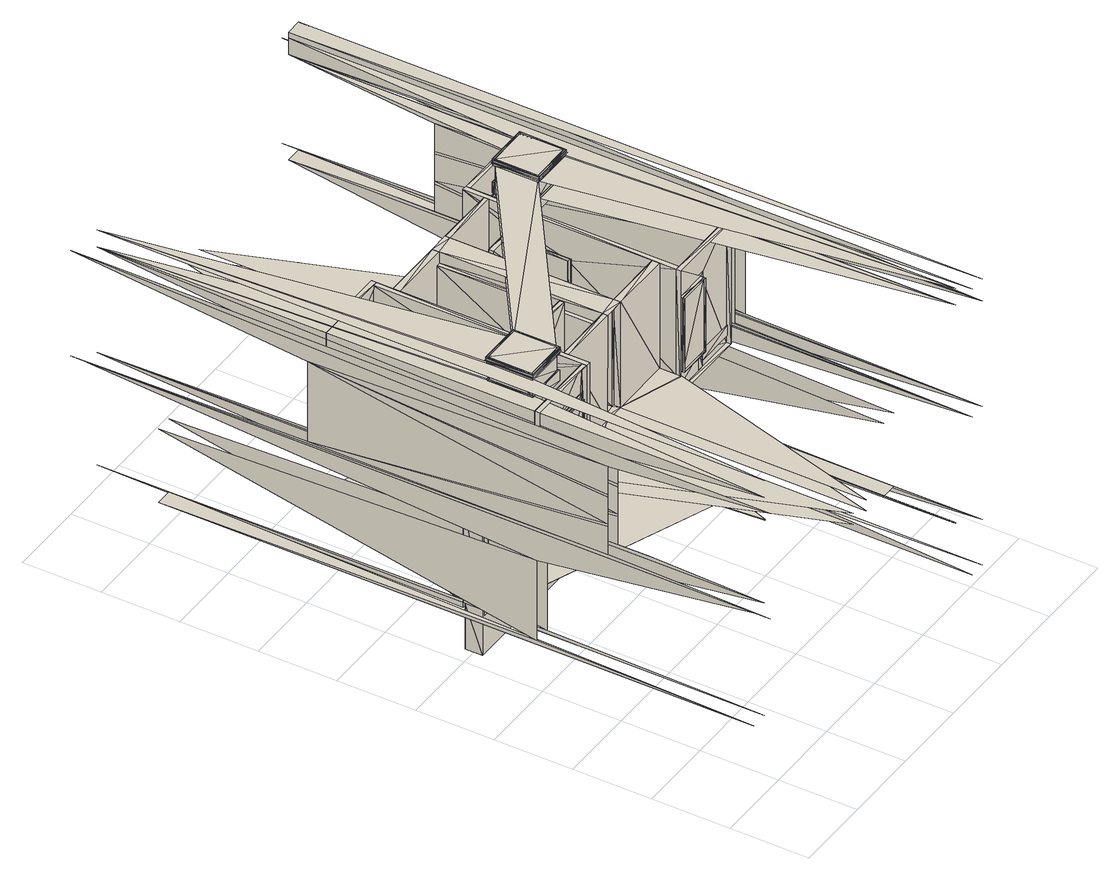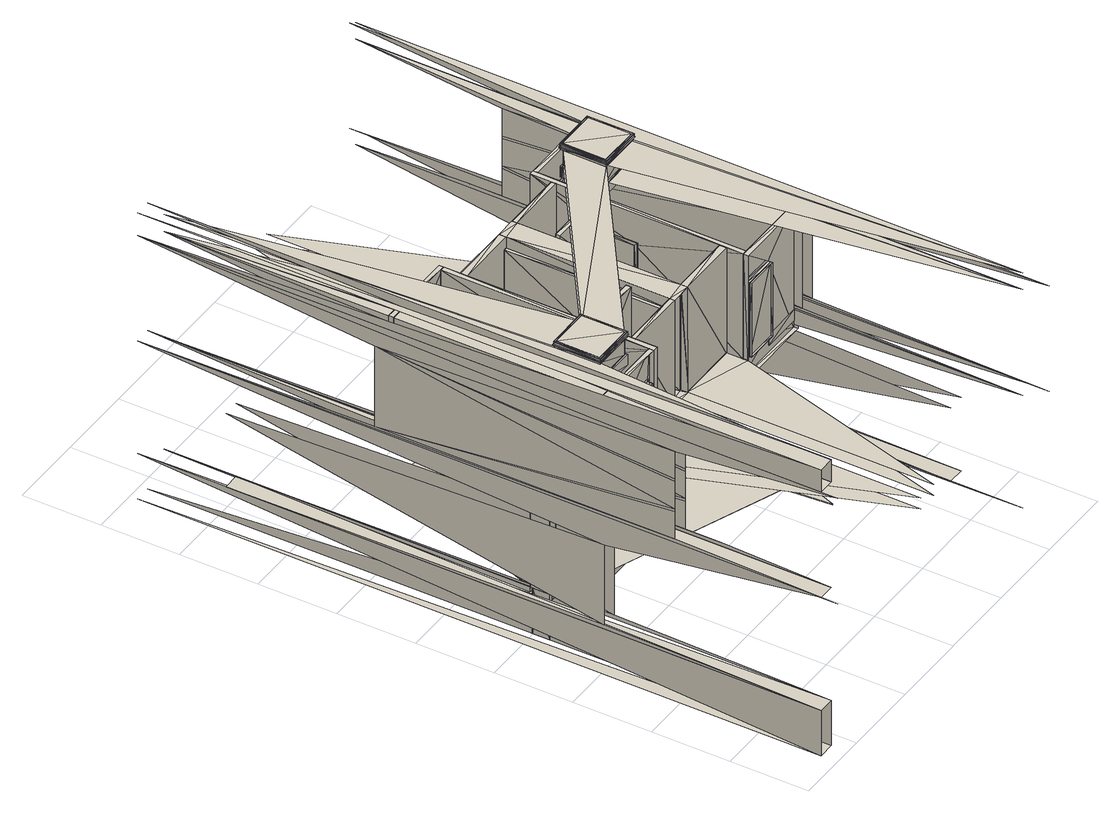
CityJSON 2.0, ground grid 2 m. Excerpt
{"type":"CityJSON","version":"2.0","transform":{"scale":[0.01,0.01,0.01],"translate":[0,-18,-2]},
"CityObjects":{
"building1":{"type":"Building","geometry":[{"type":"MultiSurface","lod":"1.2","boundaries":[[[0,1,2]],[[3,4,5]],[[2,1,6]],[[7,4,3]],[[6,1,7]],[[8,9,10]],[[11,0,12]],[[5,13,14]],[[15,16,17]],[[15,18,16]],[[19,20,21]],[[22,23,24]],[[25,26,27]],[[23,28,24]],[[29,25,27]],[[28,29,24]],[[30,31,32]],[[18,33,34]],[[35,36,37]],[[18,38,16]],[[39,40,41]],[[42,22,43]],[[15,44,18]],[[18,45,33]],[[46,18,34]],[[47,48,30]],[[48,49,30]],[[49,50,51]],[[48,52,49]],[[53,10,20]],[[1,4,7]],[[50,54,51]],[[55,56,57]],[[52,58,49]],[[36,59,37]],[[60,55,57]],[[46,45,18]],[[33,61,34]],[[62,35,37]],[[60,63,57]],[[63,64,57]],[[65,66,67]],[[68,67,65]],[[69,66,70]],[[55,71,56]],[[72,73,74]],[[73,68,75]],[[76,69,77]],[[78,79,76]],[[79,80,81]],[[26,62,37]],[[71,55,60]],[[57,56,82]],[[83,84,72]],[[85,86,79]],[[81,87,80]],[[17,88,15]],[[86,89,90]],[[84,86,91]],[[90,92,89]],[[60,57,93]],[[18,45,38]],[[92,87,94]],[[63,94,87]],[[44,45,18]],[[45,61,33]],[[65,70,66]],[[71,82,56]],[[68,65,75]],[[72,74,83]],[[73,75,74]],[[63,42,43]],[[95,96,87]],[[69,70,77]],[[76,77,78]],[[78,85,79]],[[79,81,85]],[[83,97,84]],[[93,57,82]],[[71,60,98]],[[85,91,86]],[[86,90,91]],[[84,91,97]],[[81,94,87]],[[98,60,93]],[[90,99,92]],[[92,94,99]],[[63,98,94]],[[71,100,82]],[[100,101,82]],[[71,98,82]],[[67,66,102]],[[103,67,68]],[[104,66,69]],[[98,93,82]],[[105,72,73]],[[103,73,68]],[[104,76,69]],[[76,79,106]],[[107,79,80]],[[79,86,108]],[[59,39,109]],[[84,110,72]],[[111,86,89]],[[108,84,86]],[[87,107,80]],[[89,92,112]],[[46,34,113]],[[114,92,87]],[[115,63,87]],[[60,57,116]],[[24,29,27]],[[52,46,117]],[[60,118,63]],[[64,119,57]],[[63,118,64]],[[120,121,122]],[[123,120,122]],[[44,122,121]],[[120,124,121]],[[120,123,125]],[[126,127,38]],[[45,44,121]],[[45,128,38]],[[38,129,61]],[[124,45,121]],[[120,125,124]],[[45,44,128]],[[45,38,61]],[[130,44,15]],[[97,131,84]],[[41,9,8]],[[125,44,45]],[[124,125,45]],[[46,132,45]],[[61,113,34]],[[11,1,0]],[[4,13,5]],[[71,82,133]],[[82,101,134]],[[135,100,71]],[[100,135,101]],[[81,136,94]],[[83,137,97]],[[85,138,91]],[[90,139,99]],[[78,140,85]],[[141,74,83]],[[142,75,74]],[[143,77,78]],[[140,81,85]],[[70,65,144]],[[138,90,91]],[[137,91,97]],[[136,94,99]],[[98,145,94]],[[144,75,65]],[[146,77,70]],[[85,140,91]],[[132,46,113]],[[58,147,148]],[[79,108,106]],[[89,112,111]],[[104,102,66]],[[103,149,67]],[[114,112,92]],[[115,87,114]],[[76,106,150]],[[108,131,84]],[[111,108,86]],[[67,102,149]],[[107,106,79]],[[104,150,76]],[[105,110,72]],[[103,105,73]],[[84,131,110]],[[87,114,107]],[[151,52,117]],[[152,60,116]],[[119,116,57]],[[60,152,118]],[[127,153,38]],[[128,154,126]],[[45,155,38]],[[44,156,128]],[[129,157,61]],[[123,122,158]],[[126,154,127]],[[118,119,64]],[[44,158,122]],[[125,159,44]],[[123,160,125]],[[88,130,15]],[[22,24,43]],[[27,26,37]],[[97,137,131]],[[161,58,162]],[[58,148,162]],[[145,71,133]],[[153,155,38]],[[128,156,154]],[[135,71,145]],[[133,82,134]],[[154,153,127]],[[135,134,101]],[[94,145,136]],[[136,99,139]],[[90,163,139]],[[157,164,61]],[[45,165,155]],[[44,166,156]],[[81,167,136]],[[137,138,91]],[[138,163,90]],[[85,140,138]],[[83,141,137]],[[159,166,44]],[[91,140,138]],[[140,167,81]],[[98,63,43]],[[95,87,94]],[[78,143,140]],[[143,168,77]],[[141,142,74]],[[142,169,75]],[[115,170,119]],[[146,168,77]],[[144,169,75]],[[166,158,44]],[[171,172,173]],[[70,144,146]],[[132,174,175]],[[160,123,158]],[[125,160,159]],[[130,166,44]],[[118,115,119]],[[176,171,173]],[[152,116,119]],[[118,152,119]],[[177,132,175]],[[132,178,45]],[[61,179,113]],[[136,115,114]],[[112,114,136]],[[139,111,112]],[[115,135,170]],[[136,107,114]],[[131,108,138]],[[108,111,163]],[[170,134,119]],[[118,135,115]],[[137,110,131]],[[140,106,108]],[[140,106,107]],[[143,150,106]],[[150,104,168]],[[102,104,168]],[[110,105,142]],[[105,103,169]],[[149,103,169]],[[118,119,180]],[[146,149,102]],[[47,30,181]],[[178,165,45]],[[61,164,179]],[[182,183,184]],[[161,185,58]],[[30,49,186]],[[187,48,47]],[[145,115,136]],[[112,136,139]],[[49,51,188]],[[48,187,49]],[[135,134,170]],[[139,163,111]],[[131,138,137]],[[108,163,138]],[[136,167,107]],[[140,108,138]],[[156,155,153]],[[154,156,153]],[[137,141,110]],[[134,180,119]],[[118,189,135]],[[155,165,157]],[[166,155,156]],[[140,107,167]],[[143,106,140]],[[150,168,143]],[[165,164,157]],[[166,165,155]],[[110,142,141]],[[105,169,142]],[[189,118,180]],[[102,168,146]],[[149,169,144]],[[190,165,166]],[[146,144,149]],[[159,190,166]],[[165,191,155]],[[192,50,49]],[[51,54,193]],[[194,166,165]],[[190,195,165]],[[190,159,195]],[[165,196,164]],[[166,196,165]],[[49,58,197]],[[198,52,48]],[[147,199,148]],[[145,133,134]],[[132,113,200]],[[132,201,174]],[[135,145,134]],[[158,166,194]],[[195,194,165]],[[165,196,191]],[[195,159,160]],[[50,192,54]],[[166,130,196]],[[196,202,164]],[[135,189,134]],[[88,191,130]],[[160,158,194]],[[172,203,173]],[[195,160,194]],[[204,205,206]],[[52,198,58]],[[177,201,132]],[[174,207,175]],[[151,117,208]],[[191,196,130]],[[189,180,134]],[[58,209,147]],[[199,210,148]],[[177,175,211]],[[145,98,43]],[[95,94,136]],[[178,196,165]],[[164,202,179]],[[212,213,214]],[[88,215,191]],[[196,178,202]],[[216,212,214]],[[191,217,212]],[[58,218,209]],[[210,219,148]],[[220,221,216]],[[212,222,223]],[[221,224,216]],[[132,225,178]],[[179,226,113]],[[201,132,200]],[[201,207,174]],[[215,178,191]],[[30,32,227]],[[205,208,206]],[[132,201,225]],[[226,200,113]],[[228,172,171]],[[176,173,229]],[[205,151,208]],[[230,203,172]],[[178,179,202]],[[191,178,217]],[[207,211,175]],[[177,231,201]],[[232,215,88]],[[231,177,211]],[[233,218,58]],[[148,219,234]],[[212,217,222]],[[235,236,237]],[[238,235,237]],[[237,236,239]],[[240,237,239]],[[240,238,237]],[[178,239,236]],[[178,240,239]],[[240,215,238]],[[215,178,236]],[[178,215,240]],[[241,242,243]],[[242,244,243]],[[241,245,242]],[[241,243,246]],[[244,247,243]],[[223,222,248]],[[249,250,251]],[[178,215,222]],[[178,217,179]],[[250,252,251]],[[241,253,245]],[[253,241,246]],[[247,246,243]],[[236,235,254]],[[249,255,250]],[[256,257,247]],[[249,251,258]],[[259,257,256]],[[215,236,254]],[[257,246,247]],[[238,260,235]],[[252,261,251]],[[245,253,247]],[[253,246,247]],[[262,246,257]],[[232,238,215]],[[259,262,257]],[[247,263,246]],[[178,222,217]],[[217,264,179]],[[223,229,88]],[[263,265,246]],[[266,255,249]],[[266,247,246]],[[267,268,217]],[[266,249,258]],[[262,266,246]],[[251,261,258]],[[255,262,259]],[[266,255,247]],[[269,270,271]],[[222,267,217]],[[255,266,262]],[[272,222,273]],[[274,269,271]],[[275,272,273]],[[222,217,273]],[[255,266,261]],[[258,273,217]],[[258,275,273]],[[266,258,261]],[[276,271,270]],[[277,217,222]],[[277,258,217]],[[258,278,275]],[[269,230,270]],[[269,274,203]],[[278,277,222]],[[258,277,278]],[[254,235,279]],[[201,200,280]],[[281,147,282]],[[283,276,270]],[[230,283,270]],[[267,284,268]],[[269,203,230]],[[260,279,235]],[[232,215,254]],[[285,217,178]],[[215,248,222]],[[179,264,286]],[[230,201,280]],[[229,173,203]],[[228,230,172]],[[260,238,232]],[[201,231,207]],[[203,276,283]],[[230,203,283]],[[217,268,285]],[[248,267,222]],[[201,230,225]],[[226,280,200]],[[281,282,287]],[[224,288,289]],[[203,230,290]],[[230,280,291]],[[248,222,272]],[[222,217,285]],[[217,285,264]],[[203,290,292]],[[290,230,291]],[[215,232,248]],[[225,285,178]],[[179,286,226]],[[231,211,207]],[[278,222,248]],[[275,293,272]],[[294,233,58]],[[148,234,295]],[[275,278,296]],[[213,297,214]],[[216,298,212]],[[147,209,199]],[[281,299,147]],[[300,254,301]],[[232,254,300]],[[284,302,268]],[[254,279,301]],[[225,300,301]],[[225,232,300]],[[268,302,285]],[[248,284,267]],[[303,301,279]],[[303,225,301]],[[303,232,225]],[[304,232,88]],[[260,303,279]],[[303,260,232]],[[220,216,298]],[[216,214,297]],[[224,305,288]],[[248,222,285]],[[306,248,272]],[[285,286,264]],[[242,245,307]],[[242,308,244]],[[232,225,285]],[[225,226,286]],[[309,247,244]],[[220,310,221]],[[224,311,216]],[[293,306,272]],[[296,278,248]],[[147,312,282]],[[221,310,224]],[[275,296,293]],[[247,309,256]],[[245,247,309]],[[247,246,313]],[[309,263,247]],[[246,265,313]],[[232,285,248]],[[285,225,286]],[[314,250,255]],[[255,309,247]],[[250,315,252]],[[263,316,265]],[[284,248,302]],[[261,252,317]],[[209,210,199]],[[299,209,147]],[[282,318,287]],[[259,314,255]],[[248,285,302]],[[255,261,317]],[[248,319,285]],[[296,248,285]],[[223,248,229]],[[147,209,312]],[[248,306,319]],[[320,285,319]],[[320,296,285]],[[321,319,306]],[[321,320,319]],[[320,321,296]],[[293,321,306]],[[321,293,296]],[[322,323,324]],[[323,322,325]],[[322,324,326]],[[322,326,327]],[[322,327,325]],[[274,271,328]],[[282,329,330]],[[326,324,209]],[[326,209,327]],[[299,325,327]],[[324,299,209]],[[276,328,271]],[[209,299,327]],[[203,331,276]],[[274,332,203]],[[282,312,318]],[[287,333,281]],[[280,334,291]],[[290,335,230]],[[331,203,292]],[[336,337,338]],[[230,335,225]],[[226,334,280]],[[230,339,290]],[[340,294,58]],[[148,295,341]],[[209,312,210]],[[209,299,318]],[[342,299,281]],[[323,343,324]],[[232,344,225]],[[225,344,226]],[[324,345,299]],[[323,325,346]],[[228,171,347]],[[348,176,229]],[[185,349,58]],[[299,346,325]],[[312,350,210]],[[209,318,312]],[[351,352,312]],[[256,353,259]],[[242,307,308]],[[307,245,309]],[[318,351,312]],[[354,355,318]],[[356,309,244]],[[309,247,313]],[[229,304,88]],[[355,354,357]],[[312,354,318]],[[354,312,358]],[[210,350,219]],[[218,312,209]],[[354,358,357]],[[265,359,313]],[[309,316,263]],[[316,359,265]],[[308,356,244]],[[312,318,360]],[[312,360,358]],[[361,357,358]],[[255,314,309]],[[324,343,345]],[[362,224,289]],[[318,361,360]],[[361,358,360]],[[225,363,285]],[[343,323,346]],[[345,364,299]],[[315,250,314]],[[314,255,317]],[[351,365,352]],[[317,252,366]],[[299,367,318]],[[364,346,299]],[[352,368,312]],[[318,365,351]],[[287,318,333]],[[315,366,252]],[[285,363,248]],[[299,364,367]],[[369,282,330]],[[312,370,350]],[[371,318,355]],[[318,312,370]],[[318,367,361]],[[355,357,372]],[[373,47,181]],[[374,345,375]],[[345,374,364]],[[375,345,343]],[[374,375,218]],[[374,218,364]],[[181,30,186]],[[187,47,373]],[[357,361,372]],[[365,368,352]],[[288,376,289]],[[362,305,224]],[[375,343,377]],[[218,370,312]],[[350,378,219]],[[375,377,218]],[[377,364,218]],[[379,182,184]],[[343,346,377]],[[346,364,377]],[[282,380,329]],[[342,364,299]],[[186,49,188]],[[49,186,187]],[[368,370,312]],[[318,367,365]],[[333,342,281]],[[364,218,370]],[[218,219,378]],[[370,378,350]],[[367,318,370]],[[331,381,276]],[[371,367,318]],[[371,355,372]],[[367,382,361]],[[349,383,58]],[[161,384,185]],[[192,49,186]],[[188,51,193]],[[230,335,339]],[[186,49,197]],[[198,48,187]],[[381,328,276]],[[361,382,372]],[[385,336,338]],[[332,274,328]],[[364,370,367]],[[370,218,378]],[[334,386,291]],[[290,339,335]],[[331,292,387]],[[203,332,331]],[[365,367,368]],[[305,376,288]],[[218,233,219]],[[364,233,218]],[[335,344,225]],[[226,388,334]],[[304,344,232]],[[344,388,226]],[[367,370,368]],[[331,229,203]],[[228,335,230]],[[389,220,298]],[[298,216,297]],[[309,353,256]],[[390,307,313]],[[391,370,367]],[[307,309,313]],[[220,389,310]],[[311,298,216]],[[367,370,382]],[[391,367,371]],[[309,313,359]],[[370,391,392]],[[370,392,382]],[[318,367,333]],[[316,309,359]],[[314,313,309]],[[225,344,363]],[[390,393,307]],[[391,371,394]],[[391,394,392]],[[382,392,394]],[[310,311,224]],[[192,193,54]],[[390,313,395]],[[259,396,314]],[[314,397,313]],[[309,395,313]],[[371,372,394]],[[372,382,394]],[[397,314,398]],[[198,197,58]],[[314,317,398]],[[218,399,370]],[[393,308,307]],[[393,390,395]],[[309,356,395]],[[233,234,219]],[[364,342,233]],[[400,401,369]],[[402,314,397]],[[397,398,403]],[[398,317,403]],[[308,393,356]],[[401,404,369]],[[393,395,356]],[[370,399,367]],[[402,315,314]],[[402,397,403]],[[317,366,403]],[[248,363,229]],[[218,233,399]],[[329,405,330]],[[369,380,282]],[[315,402,366]],[[402,403,366]],[[399,333,367]],[[233,399,234]],[[399,233,342]],[[335,406,381]],[[407,408,362]],[[331,335,381]],[[335,334,388]],[[335,339,334]],[[335,331,387]],[[408,409,362]],[[410,411,151]],[[117,412,413]],[[414,381,406]],[[399,415,234]],[[333,399,342]],[[335,416,406]],[[344,335,388]],[[339,386,334]],[[335,387,339]],[[335,331,416]],[[313,417,309]],[[328,381,414]],[[416,414,406]],[[353,396,259]],[[397,417,313]],[[416,331,332]],[[228,331,335]],[[332,328,414]],[[314,418,397]],[[416,332,414]],[[363,344,304]],[[409,419,420]],[[404,421,422]],[[228,229,331]],[[229,363,304]],[[423,409,420]],[[380,405,329]],[[229,228,347]],[[234,415,295]],[[294,399,233]],[[229,347,348]],[[115,145,424]],[[425,136,114]],[[399,294,415]],[[417,353,309]],[[426,305,427]],[[397,418,417]],[[314,396,418]],[[369,330,428]],[[400,369,429]],[[389,298,311]],[[430,298,311]],[[389,430,310]],[[310,389,311]],[[404,431,369]],[[400,432,401]],[[433,426,427]],[[427,298,311]],[[401,432,404]],[[311,430,433]],[[311,433,427]],[[30,434,435]],[[436,227,32]],[[362,289,437]],[[310,438,389]],[[407,362,439]],[[440,298,427]],[[353,417,396]],[[417,418,396]],[[362,409,441]],[[442,408,407]],[[409,441,419]],[[408,442,409]],[[376,437,289]],[[362,443,305]],[[405,428,330]],[[369,429,380]],[[419,444,420]],[[423,441,409]],[[426,445,305]],[[305,443,376]],[[446,447,448]],[[449,380,450]],[[434,30,227]],[[447,349,448]],[[451,440,427]],[[310,452,438]],[[445,426,433]],[[427,305,443]],[[450,448,349]],[[447,446,453]],[[454,449,450]],[[349,447,453]],[[310,430,455]],[[349,453,450]],[[456,433,430]],[[429,369,428]],[[457,400,429]],[[400,457,432]],[[431,429,369]],[[427,456,433]],[[433,427,458]],[[446,448,459]],[[432,431,404]],[[449,460,380]],[[380,429,405]],[[461,462,451]],[[462,440,451]],[[440,463,438]],[[438,452,440]],[[197,448,450]],[[453,446,198]],[[461,463,462]],[[463,452,438]],[[440,462,463]],[[452,462,440]],[[460,449,454]],[[450,380,464]],[[461,451,465]],[[466,467,193]],[[466,468,467]],[[469,452,310]],[[185,384,349]],[[450,453,470]],[[471,461,465]],[[427,458,451]],[[443,362,437]],[[454,450,472]],[[473,446,459]],[[197,459,448]],[[446,473,198]],[[373,181,186]],[[469,407,439]],[[187,373,186]],[[474,466,193]],[[460,464,380]],[[429,428,405]],[[439,362,441]],[[442,407,469]],[[373,181,475]],[[445,443,305]],[[443,437,376]],[[193,467,476]],[[468,466,474]],[[197,450,470]],[[477,453,198]],[[441,444,419]],[[442,441,409]],[[453,477,470]],[[186,188,193]],[[468,476,467]],[[187,186,197]],[[478,373,475]],[[192,186,193]],[[472,450,464]],[[460,454,479]],[[384,383,349]],[[198,187,197]],[[310,455,469]],[[445,433,456]],[[458,427,443]],[[478,480,475]],[[456,430,455]],[[480,481,475]],[[479,454,472]],[[473,459,482]],[[427,458,456]],[[456,433,458]],[[198,473,483]],[[482,459,197]],[[483,197,198]],[[484,485,470]],[[483,473,482]],[[484,486,485]],[[373,487,181]],[[483,482,197]],[[484,470,477]],[[451,488,461]],[[470,485,489]],[[486,484,477]],[[379,184,490]],[[486,489,485]],[[491,432,464]],[[457,429,431]],[[432,431,464]],[[492,463,461]],[[478,487,373]],[[181,493,475]],[[432,457,431]],[[451,494,465]],[[471,488,461]],[[463,492,452]],[[460,479,464]],[[477,495,470]],[[496,472,476]],[[479,472,464]],[[495,472,470]],[[474,193,497]],[[472,498,476]],[[198,197,487]],[[438,440,499]],[[500,501,502]],[[493,197,470]],[[477,198,487]],[[478,475,503]],[[497,193,476]],[[468,474,504]],[[465,505,506]],[[471,465,507]],[[462,508,440]],[[438,509,452]],[[481,510,511]],[[486,477,487]],[[493,470,489]],[[468,504,476]],[[452,509,462]],[[487,493,181]],[[486,512,489]],[[513,379,490]],[[465,508,505]],[[494,451,458]],[[445,456,443]],[[197,493,487]],[[469,514,452]],[[504,474,497]],[[504,497,476]],[[493,503,475]],[[478,515,487]],[[456,458,443]],[[455,439,441]],[[469,439,441]],[[469,455,442]],[[439,455,456]],[[516,493,489]],[[486,487,512]],[[442,455,441]],[[442,469,441]],[[441,458,439]],[[439,456,458]],[[515,478,503]],[[503,481,511]],[[478,475,434]],[[512,516,489]],[[451,494,488]],[[517,480,478]],[[475,481,518]],[[480,517,481]],[[481,518,510]],[[492,461,488]],[[519,487,493]],[[452,492,514]],[[519,520,487]],[[487,515,493]],[[519,493,516]],[[512,487,520]],[[494,507,465]],[[471,521,488]],[[494,458,441]],[[442,514,469]],[[520,519,516]],[[404,522,421]],[[515,503,493]],[[512,520,516]],[[507,465,506]],[[521,471,507]],[[523,502,501]],[[500,524,525]],[[510,526,511]],[[503,518,481]],[[505,527,506]],[[507,508,465]],[[528,438,499]],[[524,500,502]],[[529,530,531]],[[508,499,440]],[[438,528,509]],[[532,529,531]],[[533,494,441]],[[509,508,462]],[[442,534,514]],[[508,527,505]],[[421,535,422]],[[294,522,404]],[[494,488,492]],[[494,492,536]],[[537,478,434]],[[533,536,494]],[[488,521,494]],[[434,475,518]],[[517,478,537]],[[536,533,492]],[[514,534,536]],[[492,534,514]],[[534,533,536]],[[518,526,510]],[[517,518,481]],[[538,531,530]],[[521,507,494]],[[539,530,529]],[[529,532,540]],[[541,435,542]],[[424,145,543]],[[544,136,425]],[[545,546,547]],[[548,549,542]],[[541,550,435]],[[545,551,546]],[[503,511,552]],[[525,524,523]],[[545,553,554]],[[551,545,555]],[[434,227,436]],[[524,502,523]],[[553,556,554]],[[557,558,559]],[[558,560,559]],[[538,530,539]],[[532,531,561]],[[551,555,562]],[[557,555,558]],[[557,559,563]],[[539,529,564]],[[560,565,559]],[[564,529,540]],[[566,567,568]],[[556,562,569]],[[562,555,557]],[[562,570,568]],[[568,571,572]],[[541,542,549]],[[573,541,574]],[[562,557,563]],[[528,499,508]],[[559,565,563]],[[562,572,569]],[[562,555,570]],[[562,568,572]],[[575,576,577]],[[578,579,580]],[[509,528,508]],[[555,562,565]],[[562,563,565]],[[550,541,549]],[[541,550,574]],[[541,573,581]],[[582,583,584]],[[585,582,584]],[[526,552,511]],[[503,586,518]],[[587,553,545]],[[588,550,541]],[[589,541,581]],[[590,584,583]],[[582,539,583]],[[582,585,538]],[[537,434,518]],[[517,537,518]],[[591,592,593]],[[594,591,593]],[[595,590,583]],[[550,549,596]],[[597,574,550]],[[539,595,583]],[[582,538,539]],[[588,541,589]],[[477,470,598]],[[540,593,592]],[[591,599,592]],[[600,601,602]],[[603,600,602]],[[591,594,604]],[[538,590,595]],[[539,538,595]],[[496,476,605]],[[601,606,602]],[[514,536,607]],[[561,531,538]],[[608,602,606]],[[608,603,602]],[[609,556,553]],[[540,592,564]],[[538,539,564]],[[610,581,573]],[[599,564,592]],[[589,606,601]],[[589,608,606]],[[608,581,603]],[[599,591,604]],[[581,589,601]],[[611,534,514]],[[536,533,612]],[[608,589,581]],[[538,564,540]],[[613,540,614]],[[491,464,615]],[[477,616,495]],[[472,598,470]],[[540,564,614]],[[534,611,533]],[[533,612,617]],[[540,532,618]],[[604,540,564]],[[599,604,564]],[[555,545,619]],[[551,562,620]],[[556,569,621]],[[554,556,622]],[[581,589,623]],[[184,598,490]],[[513,624,379]],[[491,625,432]],[[431,522,464]],[[597,550,588]],[[588,550,596]],[[569,572,621]],[[609,562,556]],[[507,506,626]],[[627,581,623]],[[589,588,628]],[[597,589,581]],[[432,625,431]],[[629,601,600]],[[619,558,555]],[[562,630,568]],[[555,631,570]],[[571,632,572]],[[558,633,560]],[[566,634,567]],[[565,560,635]],[[498,636,476]],[[496,615,472]],[[620,562,568]],[[581,601,629]],[[603,637,600]],[[603,581,610]],[[555,565,635]],[[589,628,638]],[[581,610,589]],[[384,639,383]],[[588,596,628]],[[597,588,589]],[[573,574,640]],[[623,589,641]],[[610,581,627]],[[615,472,495]],[[472,615,498]],[[574,597,642]],[[586,503,552]],[[643,597,644]],[[645,643,644]],[[644,597,588]],[[646,644,588]],[[628,596,638]],[[641,588,589]],[[646,645,644]],[[527,626,506]],[[507,607,508]],[[627,623,647]],[[648,629,600]],[[649,588,597]],[[649,646,588]],[[646,650,645]],[[650,649,597]],[[649,650,646]],[[637,648,600]],[[610,581,629]],[[641,589,638]],[[603,610,637]],[[610,641,589]],[[642,597,581]],[[518,586,526]],[[651,553,587]],[[652,610,573]],[[647,623,641]],[[610,627,653]],[[585,584,654]],[[597,643,642]],[[642,581,610]],[[653,627,647]],[[609,553,651]],[[650,597,642]],[[645,655,643]],[[629,656,657]],[[610,629,657]],[[590,654,584]],[[508,607,527]],[[658,645,650]],[[629,648,656]],[[538,659,590]],[[641,657,656]],[[641,610,657]],[[585,660,538]],[[659,538,540]],[[661,656,648]],[[596,662,638]],[[641,663,588]],[[661,641,656]],[[594,593,664]],[[641,661,610]],[[513,490,598]],[[637,661,648]],[[613,614,665]],[[661,637,610]],[[545,554,666]],[[610,653,641]],[[618,532,561]],[[665,614,564]],[[540,613,667]],[[593,540,664]],[[540,668,564]],[[653,647,641]],[[604,669,540]],[[670,604,594]],[[641,638,662]],[[663,610,641]],[[642,643,671]],[[551,672,546]],[[547,673,545]],[[609,556,621]],[[622,556,609]],[[655,671,643]],[[658,650,642]],[[655,645,658]],[[574,642,640]],[[663,642,610]],[[663,641,662]],[[548,674,675]],[[598,676,435]],[[572,677,621]],[[609,620,562]],[[567,678,630]],[[631,634,566]],[[620,568,630]],[[634,678,567]],[[652,573,640]],[[562,620,630]],[[555,619,631]],[[632,677,572]],[[586,641,610]],[[633,558,619]],[[663,642,679]],[[619,555,635]],[[658,642,663]],[[635,560,680]],[[642,671,679]],[[681,663,679]],[[681,658,663]],[[586,552,526]],[[682,679,671]],[[682,681,679]],[[682,658,681]],[[633,680,560]],[[655,682,671]],[[682,655,658]],[[683,684,685]],[[684,683,686]],[[687,683,685]],[[683,687,688]],[[683,688,686]],[[687,685,651]],[[687,651,688]],[[587,686,688]],[[685,587,651]],[[689,663,641]],[[587,688,651]],[[690,587,545]],[[587,651,691]],[[659,692,590]],[[586,610,652]],[[642,663,689]],[[663,662,693]],[[694,587,691]],[[561,538,659]],[[622,651,587]],[[651,609,695]],[[692,654,590]],[[667,613,665]],[[660,585,654]],[[659,540,668]],[[538,660,659]],[[696,685,684]],[[697,514,607]],[[698,665,564]],[[540,667,668]],[[685,699,587]],[[684,686,700]],[[668,698,564]],[[668,540,618]],[[689,641,586]],[[669,668,540]],[[607,536,612]],[[611,514,697]],[[609,621,695]],[[622,609,651]],[[686,587,700]],[[587,701,651]],[[651,695,702]],[[540,668,664]],[[607,507,626]],[[670,594,664]],[[611,612,533]],[[612,703,617]],[[670,669,604]],[[704,705,622]],[[705,704,706]],[[704,622,609]],[[704,609,707]],[[704,707,706]],[[554,622,666]],[[708,691,651]],[[587,694,709]],[[695,621,702]],[[710,609,651]],[[609,622,711]],[[609,711,707]],[[712,706,707]],[[694,691,708]],[[622,712,711]],[[711,712,707]],[[640,642,689]],[[689,663,693]],[[696,699,685]],[[703,713,617]],[[533,714,612]],[[696,684,700]],[[699,701,587]],[[549,548,675]],[[598,435,550]],[[715,622,587]],[[716,717,718]],[[701,710,651]],[[710,651,702]],[[634,631,678]],[[630,620,632]],[[619,630,631]],[[587,701,700]],[[710,708,651]],[[587,709,701]],[[607,626,527]],[[620,677,632]],[[619,620,630]],[[640,586,652]],[[677,719,621]],[[609,720,620]],[[620,619,721]],[[619,635,721]],[[705,722,622]],[[720,716,718]],[[715,587,701]],[[545,723,619]],[[551,620,724]],[[622,715,712]],[[705,706,725]],[[620,720,677]],[[709,694,708]],[[726,619,620]],[[640,689,586]],[[712,725,706]],[[620,721,727]],[[720,719,677]],[[721,635,727]],[[728,729,699]],[[699,729,701]],[[728,699,696]],[[729,728,710]],[[729,710,701]],[[621,730,702]],[[710,731,609]],[[726,633,619]],[[726,620,727]],[[635,680,727]],[[728,696,732]],[[728,732,710]],[[701,710,732]],[[696,700,732]],[[700,701,732]],[[701,709,710]],[[733,732,692]],[[633,726,680]],[[659,733,692]],[[726,727,680]],[[659,733,561]],[[709,708,710]],[[710,702,730]],[[731,701,710]],[[733,659,668]],[[561,733,698]],[[690,545,666]],[[622,722,715]],[[734,692,732]],[[733,735,732]],[[722,705,725]],[[733,668,698]],[[715,736,712]],[[733,659,735]],[[561,698,618]],[[667,665,698]],[[668,667,698]],[[618,698,668]],[[737,698,668]],[[736,725,712]],[[669,737,668]],[[654,692,734]],[[735,734,732]],[[735,659,660]],[[731,710,730]],[[731,715,701]],[[668,698,738]],[[690,701,587]],[[737,739,698]],[[739,737,669]],[[660,654,734]],[[735,660,734]],[[664,668,738]],[[739,738,698]],[[739,669,670]],[[731,715,740]],[[715,731,736]],[[740,715,722]],[[731,740,741]],[[731,741,736]],[[670,664,738]],[[739,670,738]],[[740,722,742]],[[740,742,741]],[[742,736,741]],[[722,725,742]],[[725,736,742]],[[714,710,701]],[[549,675,596]],[[588,598,550]],[[716,743,717]],[[622,715,666]],[[714,731,710]],[[718,717,744]],[[743,716,720]],[[731,730,745]],[[621,719,746]],[[747,720,609]],[[551,724,672]],[[673,723,545]],[[620,619,724]],[[715,731,748]],[[522,535,421]],[[749,750,751]],[[749,579,750]],[[720,718,752]],[[720,747,719]],[[621,746,730]],[[731,747,609]],[[697,607,612]],[[714,701,690]],[[611,697,612]],[[596,675,662]],[[663,598,588]],[[612,714,703]],[[748,731,714]],[[753,731,745]],[[730,754,745]],[[753,755,731]],[[666,715,748]],[[714,713,703]],[[756,424,757]],[[758,425,759]],[[743,744,717]],[[662,675,693]],[[689,598,663]],[[760,761,762]],[[761,763,762]],[[764,765,766]],[[760,767,761]],[[760,762,755]],[[763,768,762]],[[748,753,769]],[[752,718,744]],[[743,720,747]],[[770,764,766]],[[616,477,598]],[[753,745,754]],[[768,769,753]],[[724,619,723]],[[666,748,769]],[[771,767,760]],[[772,749,751]],[[771,760,755]],[[755,753,748]],[[773,496,605]],[[762,768,755]],[[770,424,766]],[[768,753,755]],[[755,753,754]],[[424,774,766]],[[579,576,750]],[[767,771,768]],[[747,720,752]],[[747,746,719]],[[771,755,768]],[[689,693,675]],[[755,748,775]],[[768,755,775]],[[755,754,776]],[[636,605,476]],[[496,773,615]],[[777,778,779]],[[780,779,777]],[[775,755,776]],[[768,775,781]],[[782,781,783]],[[780,778,784]],[[764,785,765]],[[786,787,788]],[[787,780,789]],[[788,790,787]],[[790,791,792]],[[766,765,793]],[[785,764,770]],[[794,795,786]],[[796,491,615]],[[495,616,796]],[[615,598,472]],[[797,798,790]],[[792,425,791]],[[491,796,625]],[[522,615,464]],[[798,799,800]],[[795,798,801]],[[800,802,799]],[[770,766,803]],[[802,425,544]],[[424,543,425]],[[730,804,754]],[[755,805,731]],[[625,522,431]],[[624,513,598]],[[639,806,383]],[[796,615,495]],[[615,636,498]],[[777,784,778]],[[785,793,765]],[[780,777,789]],[[786,788,794]],[[787,789,788]],[[780,784,789]],[[788,797,790]],[[790,792,797]],[[794,807,795]],[[785,770,543]],[[803,766,793]],[[797,801,798]],[[798,800,801]],[[795,801,807]],[[792,544,425]],[[543,770,803]],[[800,808,802]],[[802,544,808]],[[425,543,544]],[[730,746,804]],[[805,747,731]],[[809,761,767]],[[761,810,763]],[[743,747,744]],[[768,763,811]],[[785,812,793]],[[769,768,811]],[[812,813,793]],[[785,543,793]],[[767,768,811]],[[779,778,814]],[[815,779,780]],[[673,672,723]],[[816,778,780]],[[543,803,793]],[[817,786,787]],[[815,787,780]],[[816,787,780]],[[775,805,755]],[[811,768,781]],[[754,804,776]],[[787,790,818]],[[747,752,744]],[[672,724,723]],[[819,790,791]],[[757,820,756]],[[759,821,758]],[[790,798,822]],[[782,783,823]],[[795,824,786]],[[825,798,799]],[[822,795,798]],[[425,819,791]],[[799,802,826]],[[758,802,425]],[[758,424,425]],[[770,766,827]],[[774,828,766]],[[770,829,424]],[[424,829,774]],[[598,675,830]],[[624,598,831]],[[807,832,795]],[[833,834,835]],[[836,837,756]],[[810,761,809]],[[809,767,811]],[[811,763,838]],[[839,782,823]],[[810,838,763]],[[804,840,776]],[[775,841,805]],[[811,781,842]],[[823,783,841]],[[842,782,839]],[[666,769,843]],[[785,793,844]],[[845,812,785]],[[793,813,846]],[[812,845,813]],[[792,821,544]],[[794,847,807]],[[797,848,801]],[[800,849,808]],[[788,850,797]],[[851,788,794]],[[852,789,788]],[[853,789,788]],[[850,792,797]],[[784,777,854]],[[848,800,801]],[[847,801,807]],[[821,544,808]],[[543,821,544]],[[854,789,777]],[[855,789,784]],[[797,850,801]],[[790,822,818]],[[799,826,825]],[[816,814,778]],[[815,856,779]],[[579,616,576]],[[758,826,802]],[[757,424,758]],[[787,818,857]],[[822,832,795]],[[825,822,798]],[[779,814,856]],[[819,818,790]],[[816,857,787]],[[817,824,786]],[[815,817,787]],[[598,689,675]],[[747,858,746]],[[795,832,824]],[[425,758,819]],[[859,770,827]],[[828,827,766]],[[770,859,829]],[[829,828,774]],[[860,861,862]],[[863,864,865]],[[866,809,805]],[[809,811,805]],[[805,841,804]],[[805,811,842]],[[867,809,866]],[[866,805,868]],[[841,840,804]],[[805,842,841]],[[805,811,868]],[[839,823,841]],[[807,847,832]],[[769,811,843]],[[869,870,871]],[[867,810,809]],[[867,866,868]],[[811,838,868]],[[810,867,838]],[[867,868,838]],[[820,785,844]],[[845,785,820]],[[844,793,846]],[[845,846,813]],[[543,820,821]],[[821,808,849]],[[800,872,849]],[[792,873,821]],[[847,848,801]],[[848,872,800]],[[837,874,833]],[[616,858,576]],[[797,850,848]],[[794,851,847]],[[858,875,746]],[[801,850,848]],[[850,873,792]],[[788,853,850]],[[853,876,789]],[[851,852,788]],[[852,877,789]],[[878,879,880]],[[757,881,828]],[[746,882,804]],[[805,883,747]],[[855,876,789]],[[854,877,789]],[[784,854,855]],[[829,757,828]],[[859,827,828]],[[829,859,828]],[[820,757,758]],[[826,758,821]],[[849,825,826]],[[757,845,881]],[[821,819,758]],[[832,822,848]],[[822,825,872]],[[881,846,828]],[[829,845,757]],[[847,824,832]],[[850,818,822]],[[850,818,819]],[[853,857,818]],[[857,816,876]],[[814,816,876]],[[824,817,852]],[[817,815,877]],[[856,815,877]],[[829,828,884]],[[855,856,814]],[[759,885,821]],[[820,886,756]],[[746,875,882]],[[883,858,747]],[[805,804,882]],[[811,805,883]],[[883,805,841]],[[820,758,821]],[[826,821,849]],[[845,846,881]],[[849,872,825]],[[832,848,847]],[[822,872,848]],[[821,873,819]],[[850,822,848]],[[887,666,843]],[[847,851,824]],[[829,888,845]],[[846,884,828]],[[850,819,873]],[[853,818,850]],[[857,876,853]],[[834,889,835]],[[824,852,851]],[[817,877,852]],[[888,829,884]],[[814,876,855]],[[856,877,854]],[[855,854,856]],[[820,844,846]],[[845,820,846]],[[890,878,891]],[[845,888,846]],[[889,892,835]],[[888,884,846]],[[616,598,615]],[[773,605,636]],[[861,863,893]],[[894,895,896]],[[796,616,615]],[[615,773,636]],[[796,615,522]],[[625,796,522]],[[858,883,875]],[[883,805,882]],[[843,811,883]],[[883,841,897]],[[886,836,756]],[[879,898,869]],[[892,890,835]],[[883,882,875]],[[522,899,535]],[[900,874,837]],[[901,900,837]],[[874,902,833]],[[836,901,837]],[[902,834,833]],[[864,896,903]],[[904,886,905]],[[898,906,907]],[[843,883,897]],[[843,897,887]],[[860,862,908]],[[865,864,909]],[[871,870,895]],[[903,890,891]],[[910,861,893]],[[893,863,911]],[[912,861,910]],[[862,861,912]],[[911,863,865]],[[886,913,860]],[[914,915,904]],[[916,870,898]],[[906,917,918]],[[915,860,913]],[[870,916,917]]]}]}
},
"vertices":[
[0,434,761],[0,1197,740],[0,434,685],[0,434,596],[0,1197,520],[0,434,520],[0,434,678],[0,434,603],[0,1575,200],[0,62,200],[0,614,210],[0,1800,800],[0,20,800],[0,1800,510],[0,20,510],[42,645,800],[42,633,510],[42,633,800],[42,645,510],[0,1758,510],[0,614,430],[0,62,510],[42,434,761],[42,434,685],[42,1197,740],[42,434,596],[42,434,520],[42,1197,520],[42,434,678],[42,434,603],[42,763,200],[42,540,200],[42,763,201],[42,645,512],[42,828,512],[42,342,520],[42,62,510],[42,1758,510],[142,633,510],[42,614,210],[42,62,200],[42,1575,200],[42,62,800],[42,1758,800],[142,645,713],[142,645,510],[42,827,510],[42,763,480],[42,778,480],[42,778,200],[42,822,200],[42,778,75],[42,827,480],[0,1575,401],[42,822,75],[81,674,800],[81,674,771],[86,674,771],[42,827,200],[42,614,430],[86,674,800],[142,645,512],[42,352,520],[86,679,800],[86,679,771],[79,795,854],[79,673,853],[79,672,854],[80,674,856],[81,674,856],[79,794,853],[81,788,800],[80,674,863],[80,674,861],[80,793,861],[80,793,856],[81,674,861],[81,793,856],[81,793,861],[82,675,861],[82,675,846],[82,792,846],[81,788,771],[80,793,863],[84,678,863],[82,792,861],[84,678,861],[86,679,846],[238,633,800],[84,678,858],[84,789,858],[84,789,861],[86,679,858],[86,788,771],[86,788,846],[42,1758,846],[42,62,846],[84,789,863],[86,788,800],[86,788,858],[81,793,800],[81,793,771],[196,673,853],[195,674,856],[194,674,856],[195,674,861],[194,675,861],[194,675,846],[191,678,861],[42,1575,401],[195,674,863],[191,678,858],[189,679,858],[143,827,512],[189,679,846],[189,679,800],[194,674,771],[147,827,510],[194,679,800],[194,679,771],[134,648,510],[134,645,510],[134,645,721],[134,648,721],[142,648,510],[142,648,713],[142,638,713],[142,638,510],[142,633,713],[142,633,512],[238,645,800],[191,678,863],[143,827,510],[189,788,771],[189,793,771],[189,793,800],[189,788,846],[191,789,863],[191,789,861],[189,788,858],[194,792,861],[195,793,863],[195,793,861],[194,793,861],[196,795,854],[189,788,800],[196,794,853],[245,827,200],[42,827,202],[196,672,854],[194,674,861],[147,827,480],[194,674,800],[228,638,510],[228,638,713],[228,633,510],[228,633,713],[228,633,512],[236,645,721],[228,648,713],[236,648,721],[42,827,187],[42,1758,200],[191,789,858],[228,645,512],[228,645,510],[228,645,713],[194,792,846],[194,793,856],[195,793,856],[189,679,771],[42,1187,461],[42,1175,461],[42,1175,800],[143,827,461],[156,827,461],[42,1187,800],[156,827,510],[238,813,510],[238,813,512],[194,793,771],[462,763,200],[42,772,187],[42,772,200],[462,772,200],[412,827,187],[462,778,200],[462,778,480],[462,778,75],[194,793,800],[228,648,510],[238,633,510],[462,822,200],[462,822,75],[236,645,510],[236,648,510],[238,645,510],[462,828,200],[462,828,480],[245,827,202],[143,1175,512],[143,1175,510],[238,645,512],[148,1175,713],[42,1177,480],[147,1177,480],[42,1177,510],[143,1175,461],[147,1177,510],[245,949,200],[245,949,202],[156,1175,461],[251,633,510],[251,633,512],[251,687,512],[238,813,713],[251,687,510],[251,813,510],[245,1025,200],[245,1025,202],[251,687,800],[251,699,800],[251,813,713],[251,633,800],[251,699,510],[238,899,510],[238,899,512],[623,763,201],[251,1175,461],[251,1175,800],[148,1175,510],[156,1175,510],[238,899,713],[245,1120,200],[245,1120,202],[236,805,721],[236,813,713],[236,805,510],[238,805,721],[236,813,510],[238,805,510],[245,788,510],[245,788,721],[245,791,510],[245,791,721],[253,788,713],[253,791,510],[253,791,713],[251,899,713],[245,803,510],[245,803,721],[245,805,510],[245,805,721],[253,788,510],[236,899,713],[253,803,713],[251,791,800],[251,791,510],[253,805,510],[251,803,800],[238,907,721],[253,805,713],[251,803,510],[253,796,713],[251,813,512],[253,796,510],[253,803,510],[245,813,713],[245,813,510],[141,1175,510],[141,1172,510],[141,1172,721],[251,805,721],[251,805,510],[141,1175,721],[253,805,721],[148,1172,713],[253,813,510],[253,813,713],[236,907,721],[148,1175,512],[245,827,480],[257,827,200],[148,1172,510],[245,899,713],[251,899,510],[251,899,512],[257,827,480],[251,699,511],[251,1115,511],[148,1187,510],[148,1187,512],[148,1187,713],[253,907,721],[257,1280,200],[257,1280,202],[253,899,713],[412,687,512],[412,687,510],[245,949,403],[236,899,510],[236,907,510],[245,899,510],[238,907,510],[238,1175,800],[403,699,510],[251,907,721],[329,788,713],[336,788,721],[329,791,713],[413,699,800],[413,699,510],[257,949,200],[329,791,510],[329,803,713],[336,803,721],[329,796,713],[329,805,713],[257,949,403],[251,907,510],[253,899,510],[253,907,510],[242,941,200],[242,941,411],[242,949,403],[245,941,411],[242,949,200],[245,941,200],[242,1172,721],[257,827,201],[257,1045,201],[235,1175,713],[242,1175,721],[257,1120,480],[235,1175,512],[235,1175,510],[148,1182,713],[148,1182,510],[235,1182,510],[235,1187,510],[248,1400,200],[248,1400,202],[245,1120,480],[242,1033,411],[238,1175,510],[242,1025,403],[245,1033,411],[251,1187,461],[251,1187,800],[412,827,200],[257,949,202],[252,949,403],[252,949,200],[403,791,800],[257,941,200],[257,941,411],[336,791,721],[260,941,411],[260,941,200],[329,796,510],[260,949,200],[260,949,403],[251,1115,510],[251,1175,510],[245,1025,403],[252,1025,403],[336,805,721],[257,1025,403],[252,1025,200],[257,1045,200],[257,1025,200],[257,1033,411],[260,1033,411],[462,763,480],[242,1025,200],[242,1033,200],[403,699,511],[245,1033,200],[257,1025,202],[462,772,187],[403,827,200],[235,1172,713],[260,1025,403],[413,1048,200],[413,1048,187],[235,1182,713],[235,1187,512],[235,1187,713],[238,1175,512],[413,687,800],[329,788,510],[257,1033,200],[260,1025,200],[336,788,510],[260,1033,200],[336,791,510],[403,803,800],[329,803,510],[329,805,510],[257,1120,200],[257,1045,480],[257,1057,480],[336,803,510],[336,805,510],[257,1057,200],[403,827,201],[235,1172,510],[251,1115,800],[251,1133,800],[251,1133,510],[412,1758,480],[412,62,480],[412,62,510],[412,1758,510],[242,1172,510],[257,1120,202],[242,1175,510],[403,791,510],[403,803,510],[251,1133,512],[251,1187,512],[257,1057,201],[257,1280,201],[251,1187,510],[689,1032,800],[689,1032,846],[403,699,770],[418,699,510],[403,1045,201],[403,1045,200],[413,699,770],[403,1057,200],[403,1057,480],[418,699,770],[623,763,200],[623,540,200],[623,540,201],[403,1115,511],[468,687,800],[413,1115,510],[468,687,510],[412,1133,510],[413,1133,800],[403,1115,510],[412,1133,512],[403,1115,770],[412,800,480],[412,828,480],[412,800,200],[403,827,510],[418,828,200],[462,705,510],[468,705,800],[418,828,480],[418,827,510],[413,1115,770],[418,1115,770],[403,1045,480],[418,1115,510],[468,800,200],[403,1042,510],[462,705,770],[468,705,510],[468,705,770],[403,1042,200],[477,705,510],[418,822,187],[418,822,75],[418,998,187],[413,1115,800],[418,992,200],[477,705,770],[418,1042,200],[468,800,480],[462,822,187],[477,763,200],[418,998,75],[418,992,480],[477,763,480],[418,1042,510],[477,775,480],[477,775,200],[468,828,200],[468,828,480],[412,993,480],[412,993,200],[412,1020,480],[462,993,480],[462,1121,770],[412,1020,200],[462,992,200],[403,1042,480],[468,1121,770],[462,993,200],[462,1121,510],[418,1042,480],[418,998,200],[462,998,75],[418,1042,75],[629,687,510],[467,688,510],[467,688,512],[629,688,512],[477,992,200],[462,998,187],[477,705,511],[477,1121,511],[477,1121,510],[629,705,510],[629,705,800],[477,775,201],[477,992,201],[468,1020,480],[462,992,187],[468,1121,800],[477,993,480],[468,1020,200],[623,775,480],[623,775,200],[468,993,200],[468,993,480],[477,1121,770],[838,1057,200],[629,633,512],[629,688,510],[629,633,510],[623,775,201],[629,705,511],[629,687,800],[477,1028,510],[477,1015,510],[477,1015,800],[477,1028,800],[468,1133,510],[468,1133,800],[838,1057,201],[468,1121,510],[623,763,480],[553,1015,713],[553,1015,510],[553,1028,713],[623,700,200],[623,700,202],[689,1141,800],[689,1141,846],[629,645,800],[629,633,461],[629,633,800],[623,540,202],[635,700,202],[635,700,200],[629,645,461],[623,992,201],[629,645,510],[642,645,800],[646,645,713],[642,645,510],[638,645,510],[638,645,721],[638,648,510],[638,648,721],[629,1015,800],[646,645,510],[646,648,510],[553,1028,510],[646,648,713],[646,638,713],[646,638,510],[646,633,510],[642,645,512],[646,633,713],[646,633,512],[646,645,512],[623,700,480],[635,700,480],[467,62,510],[736,992,510],[467,1758,510],[467,1758,480],[736,992,480],[467,62,480],[623,795,403],[546,1015,510],[546,1013,510],[546,1013,721],[546,1015,721],[623,992,200],[629,919,713],[635,795,200],[623,795,200],[553,1013,713],[546,1030,510],[546,1028,510],[546,1028,721],[546,1030,721],[553,1013,510],[635,795,202],[635,795,403],[838,992,200],[553,1030,510],[620,787,411],[620,795,403],[620,787,200],[623,787,411],[553,1030,713],[838,998,75],[620,795,200],[629,1121,510],[623,787,200],[642,919,510],[623,871,403],[629,1133,800],[629,1133,510],[553,1023,713],[553,1023,510],[838,1042,200],[838,992,480],[468,1133,512],[629,1028,800],[732,645,713],[732,645,510],[642,919,512],[642,919,713],[628,795,200],[838,992,187],[838,1057,480],[629,1121,511],[628,795,403],[623,795,202],[620,871,403],[732,633,510],[732,633,713],[732,633,512],[740,645,721],[732,638,713],[732,648,713],[838,1042,75],[623,878,411],[623,871,202],[838,1048,187],[635,992,480],[623,871,200],[635,871,403],[635,787,411],[635,787,200],[638,787,411],[638,787,200],[628,871,200],[620,878,411],[638,795,200],[638,795,403],[629,919,510],[623,992,480],[628,871,403],[637,1013,721],[638,878,411],[620,878,200],[620,871,200],[638,871,403],[629,1015,713],[637,1015,721],[623,878,200],[635,871,202],[635,871,200],[637,1028,721],[629,1023,510],[642,1187,800],[629,1023,713],[629,1028,713],[629,1030,713],[637,1030,721],[635,878,411],[838,633,461],[838,633,800],[632,420,202],[838,992,202],[632,420,200],[732,645,512],[732,638,510],[635,878,200],[740,648,721],[638,871,200],[638,878,200],[627,911,510],[627,911,721],[627,919,713],[629,911,721],[627,919,510],[629,911,510],[635,993,200],[629,1187,800],[635,919,510],[629,1013,713],[635,993,202],[635,919,713],[629,919,512],[627,1013,721],[629,1121,800],[629,1028,510],[627,1005,713],[629,1013,721],[629,1005,713],[629,1005,512],[629,1133,512],[642,911,510],[642,911,721],[644,911,721],[644,911,510],[635,1005,510],[635,1005,713],[629,1005,510],[644,919,510],[644,919,713],[629,1187,512],[629,1187,510],[642,1005,713],[724,645,510],[724,645,461],[737,645,461],[737,645,512],[737,645,510],[732,648,510],[642,1013,721],[838,645,800],[838,645,461],[644,1013,721],[740,645,510],[740,648,510],[627,1013,510],[627,1005,510],[642,1005,512],[642,1005,510],[629,1013,510],[629,1015,510],[637,1013,510],[637,1015,510],[644,1005,713],[629,1030,510],[637,1028,510],[637,1030,510],[642,1013,510],[644,1005,510],[644,1013,510],[724,992,510],[724,992,461],[642,1175,512],[737,992,512],[737,992,510],[642,1187,510],[736,643,480],[736,643,510],[838,643,510],[737,992,461],[642,1175,510],[648,1175,512],[648,1175,510],[838,62,800],[792,1032,800],[792,1032,846],[838,62,846],[640,1172,510],[640,1172,721],[640,1175,510],[640,1175,721],[684,1027,800],[684,1027,771],[689,1027,771],[648,1172,713],[648,1175,713],[642,1175,800],[689,1027,800],[648,1172,510],[838,643,480],[838,998,200],[689,1032,771],[648,1187,510],[648,1187,512],[682,1148,854],[683,1026,853],[682,1025,854],[684,1027,856],[648,1187,713],[648,1182,713],[648,1182,510],[683,1147,853],[684,1141,800],[684,1027,863],[684,1027,861],[684,1146,861],[684,1146,856],[685,1028,861],[685,1028,846],[685,1145,846],[684,1141,771],[684,1146,863],[688,1031,863],[838,1042,480],[685,1145,861],[688,1031,861],[688,1031,858],[688,1142,858],[688,1142,861],[689,1032,858],[689,1141,771],[734,1175,512],[734,1175,510],[838,1048,200],[688,1142,863],[689,1141,858],[734,1172,713],[742,1172,721],[734,1175,713],[684,1146,800],[684,1146,771],[799,1026,853],[798,1027,856],[797,1027,856],[798,1027,861],[797,1028,861],[797,1028,846],[792,1141,800],[792,1141,846],[794,1031,861],[734,1182,510],[798,1027,863],[794,1031,858],[792,1032,858],[798,1027,771],[798,1032,771],[798,1032,800],[838,62,202],[838,62,200],[794,1031,863],[838,623,520],[838,1386,520],[838,62,510],[838,1386,761],[838,623,740],[742,1175,721],[734,1182,713],[734,1187,512],[734,1187,510],[734,1187,713],[838,1175,800],[792,1141,771],[792,1146,800],[792,1146,771],[794,1142,863],[794,1142,861],[792,1141,858],[797,1145,861],[798,1146,863],[798,1146,861],[797,1146,861],[800,1148,854],[799,1147,853],[800,1025,854],[797,1027,861],[838,992,510],[798,1027,800],[880,20,800],[880,623,740],[880,1386,761],[880,623,520],[880,20,510],[880,1386,520],[734,1172,510],[742,1172,510],[742,1175,510],[838,245,200],[880,1758,200],[880,245,200],[794,1142,858],[797,1145,846],[838,1386,603],[838,992,512],[797,1146,856],[798,1146,856],[838,1206,430],[838,1206,210],[838,245,401],[792,1032,771],[838,1175,512],[838,1175,510],[798,1146,771],[838,1758,846],[838,1758,800],[838,1187,800],[798,1146,800],[838,1468,520],[838,1758,510],[838,20,510],[838,1478,520],[880,1386,603],[880,245,401],[880,1206,210],[880,1206,430],[838,1187,510],[838,1758,200],[838,1280,200],[838,1386,678],[838,1386,685],[838,1386,596],[880,1758,510],[838,1758,861],[838,20,861],[838,1758,75],[838,20,75],[880,1800,800],[880,1800,510],[880,1386,678],[880,1386,596],[880,1386,685],[880,1758,800],[880,20,861],[880,1758,861],[880,20,200],[880,1758,75],[880,20,75]
]}
